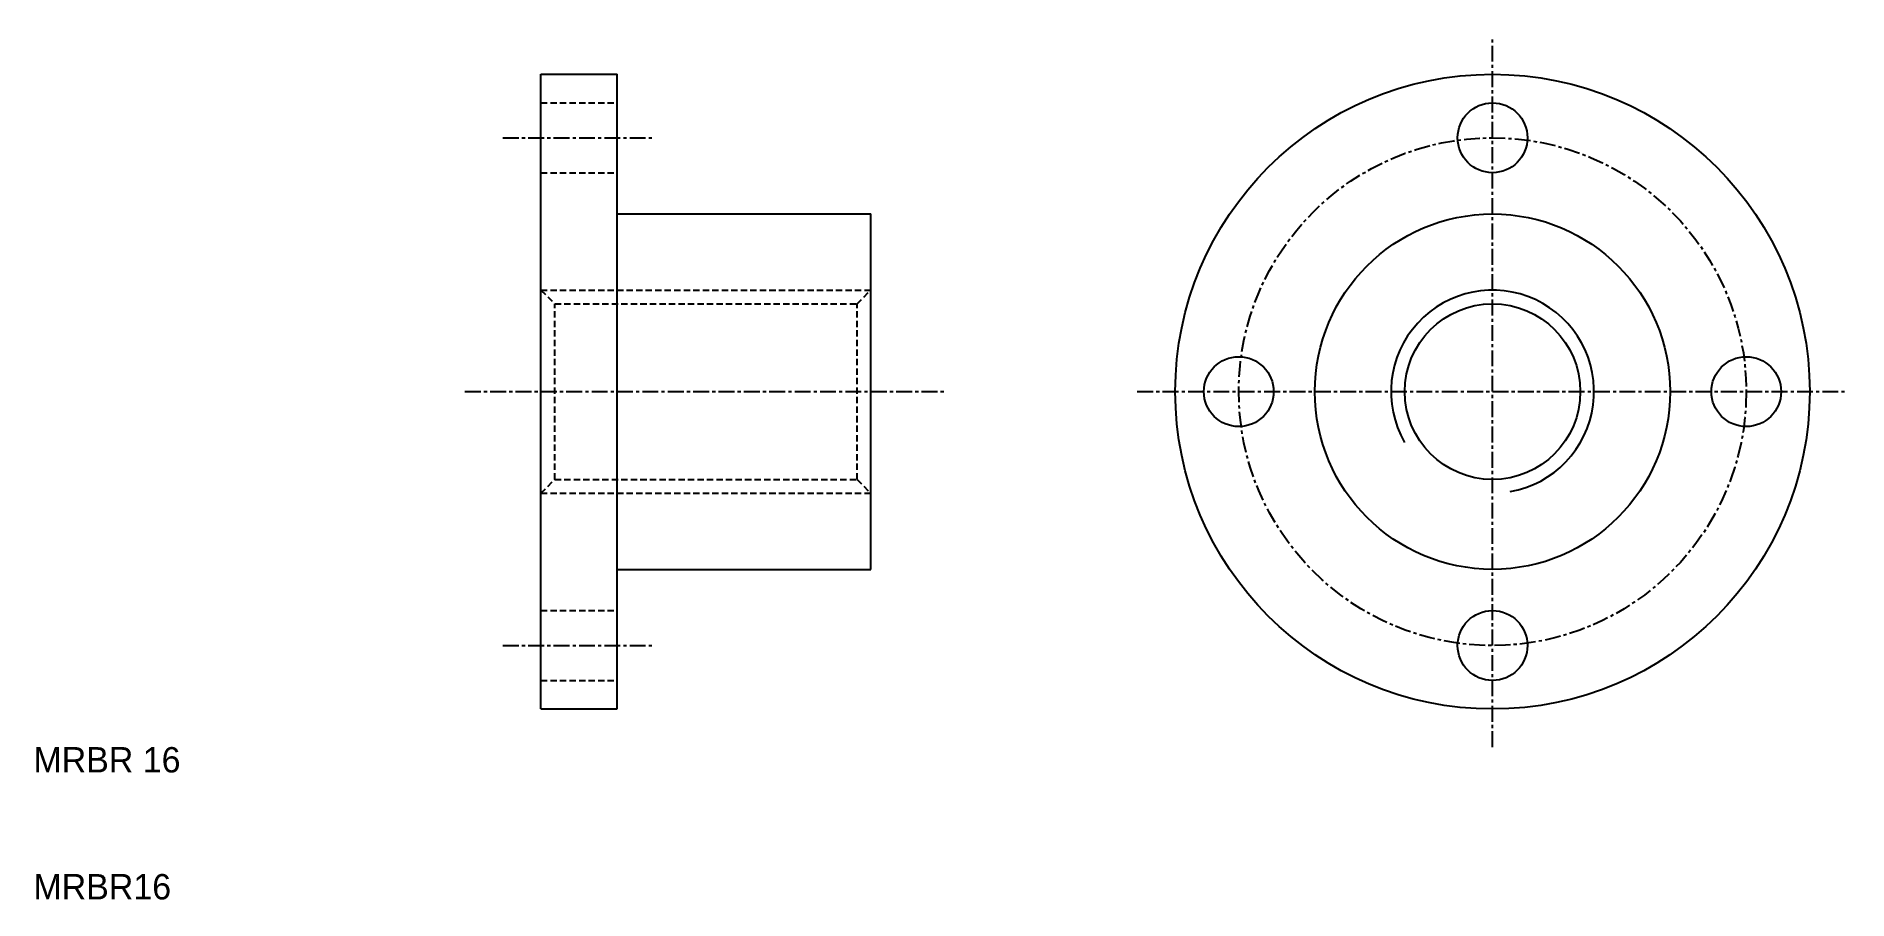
# Model space of a CAD drawing. Extents: x 10 to 153, y 10 to 78.
import ezdxf

# ---------------------------------------------------------------- set-up
doc = ezdxf.new("R2010")
doc.units = 0
doc.linetypes.add('CENTER', pattern=[2, 1.25, -0.25, 0.25, -0.25])
doc.linetypes.add('DASHED', pattern=[0.75, 0.5, -0.25])
doc.layers.get('0').update_dxf_attribs({"linetype": 'CONTINUOUS'})
doc.layers.add('CENTER', color=1, linetype='CENTER')

msp = doc.modelspace()

# ---------------------------------------------------------------- linework, layer by layer
at = {"color": 7, "linetype": 'CONTINUOUS'}
for p, q in [((50, 25), (50, 75)), ((50, 75), (56, 75)), ((56, 64), (56, 75)), ((56, 36), (56, 64)), ((56, 64), (76, 64)), ((76, 36), (76, 64)), ((56, 25), (56, 36)), ((56, 36), (76, 36)), ((50, 25), (56, 25))]:
    msp.add_line(p, q, dxfattribs=at)
at = {"color": 3, "linetype": 'DASHED'}
for p, q in [((50, 72.75), (56, 72.75)), ((50, 67.25), (56, 67.25)), ((50, 58), (76, 58)), ((50, 58), (51.0825, 56.9175)), ((74.9175, 56.9175), (76, 58)), ((51.0825, 43.0825), (51.0825, 56.9175)), ((51.0825, 56.9175), (74.9175, 56.9175)), ((74.9175, 43.0825), (74.9175, 56.9175)), ((50, 42), (51.0825, 43.0825)), ((51.0825, 43.0825), (74.9175, 43.0825)), ((74.9175, 43.0825), (76, 42)), ((50, 42), (76, 42)), ((50, 32.75), (56, 32.75)), ((50, 27.25), (56, 27.25))]:
    msp.add_line(p, q, dxfattribs=at)
at = {"color": 7, "linetype": 'CONTINUOUS'}
for centre, radius in [((125, 50), 25), ((125, 70), 2.75), ((125, 50), 14), ((125, 50), 6.9175), ((105, 50), 2.75), ((145, 50), 2.75), ((125, 30), 2.75)]:
    msp.add_circle(centre, radius, dxfattribs=at)
at = {"color": 3, "linetype": 'CONTINUOUS'}
msp.add_arc((125, 50), 8, 280, 210, dxfattribs=at)
at = {"layer": 'CENTER', "color": 1, "linetype": 'CENTER'}
for p, q in [((125, 22), (125, 78)), ((47, 70), (59, 70)), ((44, 50), (82, 50)), ((97, 50), (153, 50)), ((47, 30), (59, 30))]:
    msp.add_line(p, q, dxfattribs=at)
msp.add_circle((125, 50), 20, dxfattribs=at)

# ---------------------------------------------------------------- texts
at = {"color": 7, "linetype": 'CONTINUOUS'}
for s, p in [('MRBR 16', (10, 20)), ('MRBR16', (10, 10))]:
    msp.add_text(s, height=2, dxfattribs=at).set_placement(p)

doc.saveas('drawing.dxf')
